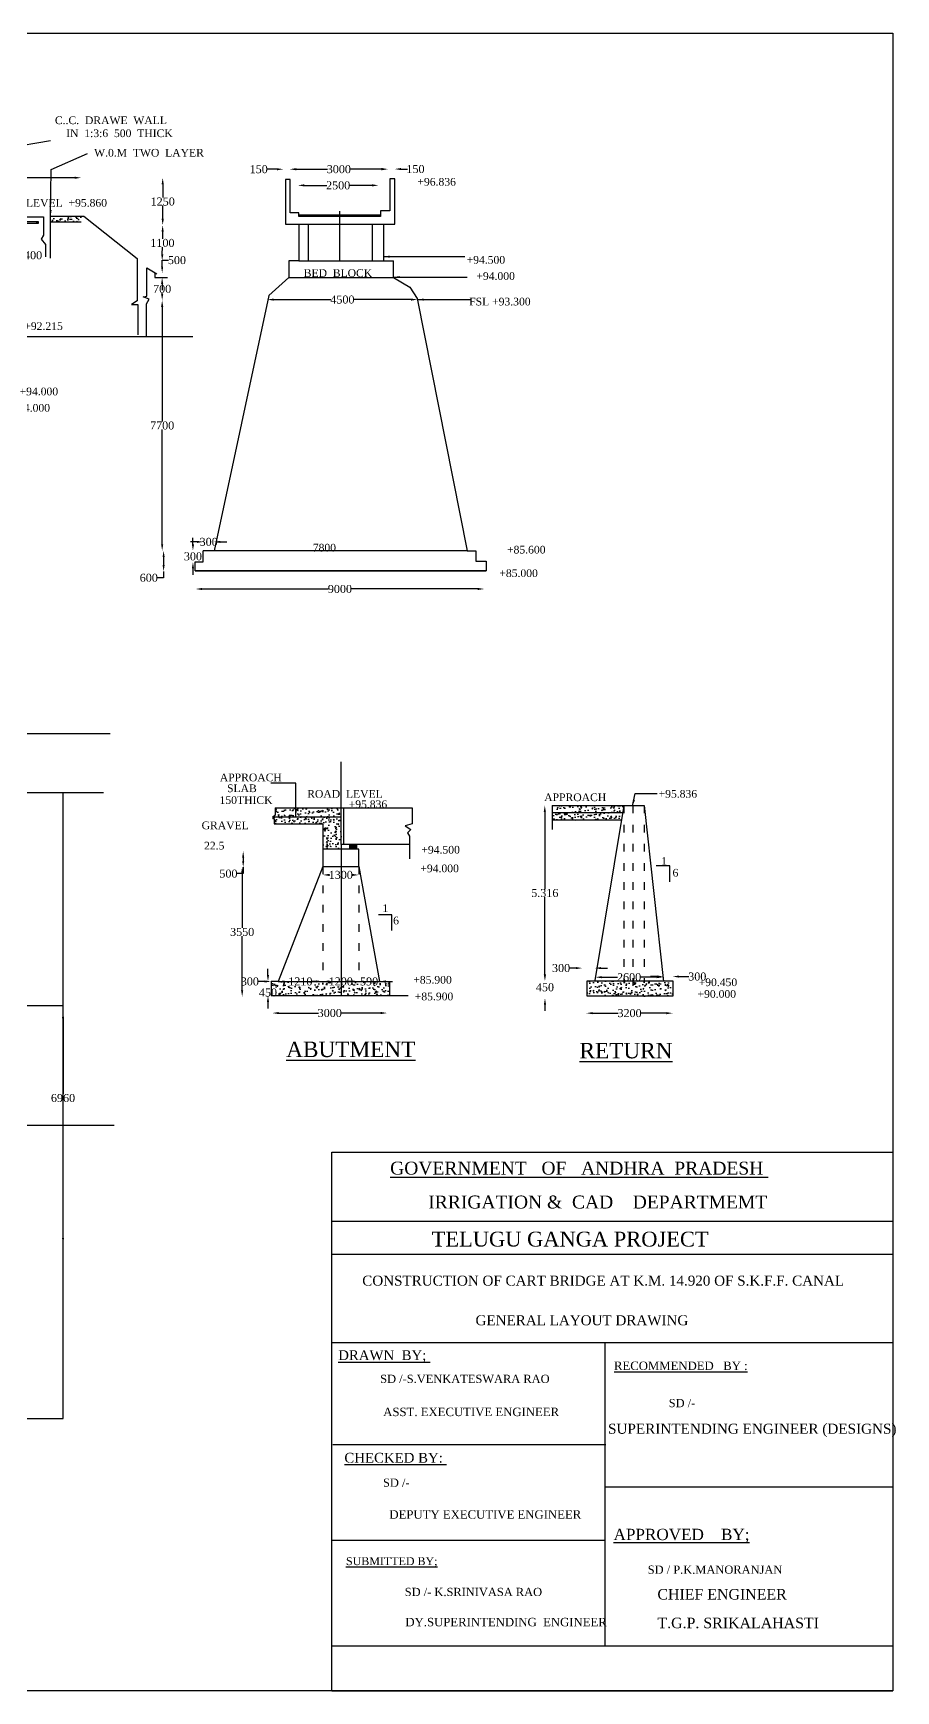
# Model space of a CAD drawing. Header units: millimetres. Extents: x -415809 to -335029, y 27150 to 78952.
# Drawn here: x -361987 to -335029, y 27150 to 78952 of the extents above; entities that cross this region are included whole.
import ezdxf

# ---------------------------------------------------------------- set-up
doc = ezdxf.new("R2010")
doc.units = ezdxf.units.MM
doc.header["$MEASUREMENT"] = 0
doc.header["$PDMODE"] = 66
doc.header["$PDSIZE"] = 170
doc.linetypes.add('ACAD_ISO03W100', pattern=[30, 12, -18])
for name, color, linetype in [('DIM', 5, 'Continuous'), ('DOT LINE', 3, 'ACAD_ISO03W100'), ('DWG. LINE', 1, 'Continuous'), ('HATCH', 2, 'Continuous'), ('TEXT', 7, 'Continuous')]:
    doc.layers.add(name, color=color, linetype=linetype)
doc.layers.add('TITLE', color=7, linetype='Continuous', lineweight=30)
doc.styles.get("Standard").update_dxf_attribs({"font": 'TIMES.TTF', "height": 250})
doc.dimstyles.get("Standard").update_dxf_attribs({"dimtxt": 250, "dimasz": 200, "dimexe": 0.18, "dimexo": 0.0625, "dimgap": 0.09, "dimtad": 0, "dimtih": 1, "dimtoh": 1, "dimdec": 1, "dimzin": 0, "dimdsep": 46, "dimtxsty": 'Standard', "dimcen": 0.09, "dimse1": 1, "dimse2": 1, "dimclrd": 5, "dimclre": 5, "dimclrt": 4, "dimadec": 0, "dimazin": 0, "dimtfac": 1, "dimtdec": 1, "dimtofl": 0, "dimtmove": 0, "dimatfit": 3, "dimfxl": 1, "dimtolj": 1, "dimtzin": 0, "dimarcsym": 0})
pattern_1 = [(50, (-415803.13, 27141.47), (344.952, -30.1794), [36.0698, -396.7673]), (355, (-415803.13, 27141.47), (-66.7297, 361.7518), [28.8558, -317.4139]), (100.4514, (-415774.4, 27138.95), (278.2226, 331.5722), [30.6546, -337.2003]), (46.1842, (-415803.13, 27237.65), (513.2683, -79.603), [54.1046, -595.151]), (96.6356, (-415760.36, 27231), (449.5074, 468.4826), [45.982, -505.8004]), (351.1842, (-415803.13, 27237.65), (449.507, 468.483), [43.2837, -476.1208]), (21, (-415755.04, 27213.6), (287.0706, -193.6315), [36.0698, -396.7673]), (326, (-415755.04, 27213.6), (117.0177, 348.7465), [28.8558, -317.4139]), (71.4514, (-415731.1, 27197.47), (404.0883, 155.1146), [30.6546, -337.2003]), (37.5, (-415803.13, 27141.47), (5.84804, 160.09867), [0, -313.5664, 0, -322.22316, 0, -318.6162]), (7.5, (-415803.13, 27141.47), (126.51806, 189.68446), [0, -183.7153, 0, -306.35246, 0, -121.43485]), (327.5, (-415910.38, 27141.47), (256.73127, -10.84732), [0, -120.2325, 0, -375.12547, 0, -497.76264]), (317.5, (-415958.47, 27141.47), (280.4718, 48.1435), [0, -156.3023, 0, -249.1218, 0, -353.4836])]

# ---------------------------------------------------------------- blocks, each defined once
blk = doc.blocks.new('*D147')
at = {"layer": 'Defpoints', "color": 0}
for p in [(-367451, 74412), (-360490, 74433), (-360490, 74412)]:
    blk.add_point(p, dxfattribs=at)
at = {"layer": 'DIM', "color": 5, "lineweight": -2}
for p, q in [((-367251, 74433), (-364404, 74433)), ((-360690, 74433), (-363537, 74433))]:
    blk.add_line(p, q, dxfattribs=at)
at = {"layer": 'DIM', "color": 5}
for points in [[(-367251, 74467), (-367251, 74400), (-367451, 74433)], [(-360690, 74467), (-360690, 74400), (-360490, 74433)]]:
    blk.add_solid(points, dxfattribs=at)
at = {"layer": 'DIM', "color": 4, "insert": (-363971, 74433), "char_height": 250, "attachment_point": 5}
blk.add_mtext('\\A1;15000', dxfattribs=at)
blk = doc.blocks.new('*D148')
at = {"layer": 'Defpoints', "color": 0}
for p in [(-362979, 72011), (-362457, 72011), (-362457, 72011)]:
    blk.add_point(p, dxfattribs=at)
at = {"layer": 'DIM', "color": 5, "lineweight": -2}
for p, q in [((-362779, 72011), (-362657, 72011)), ((-362457, 72011), (-362257, 72011))]:
    blk.add_line(p, q, dxfattribs=at)
at = {"layer": 'DIM', "color": 5}
for points in [[(-362779, 72044), (-362779, 71977), (-362979, 72011)], [(-362657, 72044), (-362657, 71977), (-362457, 72011)]]:
    blk.add_solid(points, dxfattribs=at)
at = {"layer": 'DIM', "color": 4, "insert": (-361989, 72011), "char_height": 250, "attachment_point": 5}
blk.add_mtext('\\A1;400', dxfattribs=at)
blk = doc.blocks.new('*D91')
at = {"layer": 'Defpoints', "color": 0}
for p in [(-357919, 74428), (-357939, 72950), (-357919, 72950)]:
    blk.add_point(p, dxfattribs=at)
at = {"layer": 'DIM', "color": 5, "lineweight": -2}
for p, q in [((-357939, 74228), (-357939, 73816)), ((-357939, 73150), (-357939, 73562))]:
    blk.add_line(p, q, dxfattribs=at)
at = {"layer": 'DIM', "color": 5}
for points in [[(-357972, 74228), (-357905, 74228), (-357939, 74428)], [(-357972, 73150), (-357905, 73150), (-357939, 72950)]]:
    blk.add_solid(points, dxfattribs=at)
at = {"layer": 'DIM', "color": 4, "insert": (-357939, 73689), "char_height": 250, "attachment_point": 5}
blk.add_mtext('\\A1;1250', dxfattribs=at)
blk = doc.blocks.new('*D92')
at = {"layer": 'Defpoints', "color": 0}
for p in [(-357939, 71318), (-357956, 70599), (-357939, 70599)]:
    blk.add_point(p, dxfattribs=at)
at = {"layer": 'DIM', "color": 5, "lineweight": -2}
for p, q in [((-357956, 71118), (-357956, 71086)), ((-357956, 70799), (-357956, 70831))]:
    blk.add_line(p, q, dxfattribs=at)
at = {"layer": 'DIM', "color": 5}
for points in [[(-357989, 71118), (-357923, 71118), (-357956, 71318)], [(-357989, 70799), (-357923, 70799), (-357956, 70599)]]:
    blk.add_solid(points, dxfattribs=at)
at = {"layer": 'DIM', "color": 4, "insert": (-357956, 70959), "char_height": 250, "attachment_point": 5}
blk.add_mtext('\\A1;700', dxfattribs=at)
blk = doc.blocks.new('*D93')
at = {"layer": 'Defpoints', "color": 0}
for p in [(-357956, 70599), (-357956, 62781), (-357956, 62781)]:
    blk.add_point(p, dxfattribs=at)
at = {"layer": 'DIM', "color": 5, "lineweight": -2}
for p, q in [((-357956, 70399), (-357956, 66818)), ((-357956, 62981), (-357956, 66563))]:
    blk.add_line(p, q, dxfattribs=at)
at = {"layer": 'DIM', "color": 5}
for points in [[(-357989, 70399), (-357922, 70399), (-357956, 70599)], [(-357989, 62981), (-357922, 62981), (-357956, 62781)]]:
    blk.add_solid(points, dxfattribs=at)
at = {"layer": 'DIM', "color": 4, "insert": (-357956, 66690), "char_height": 250, "attachment_point": 5}
blk.add_mtext('\\A1;7700', dxfattribs=at)
blk = doc.blocks.new('*D94')
at = {"layer": 'Defpoints', "color": 0}
for p in [(-357956, 62781), (-357956, 62132), (-357911, 62132)]:
    blk.add_point(p, dxfattribs=at)
at = {"layer": 'DIM', "color": 5, "lineweight": -2}
for p, q in [((-357911, 62581), (-357911, 62332)), ((-357911, 61932), (-358111, 61932)), ((-357911, 62132), (-357911, 61932))]:
    blk.add_line(p, q, dxfattribs=at)
at = {"layer": 'DIM', "color": 5}
for points in [[(-357944, 62581), (-357878, 62581), (-357911, 62781)], [(-357944, 62332), (-357878, 62332), (-357911, 62132)]]:
    blk.add_solid(points, dxfattribs=at)
at = {"layer": 'DIM', "color": 4, "insert": (-358374, 61932), "char_height": 250, "attachment_point": 5}
blk.add_mtext('\\A1;600', dxfattribs=at)
blk = doc.blocks.new('*D150')
at = {"layer": 'Defpoints', "color": 0}
for p in [(-356994, 62776), (-356670, 62776), (-356670, 62426)]:
    blk.add_point(p, dxfattribs=at)
at = {"layer": 'DIM', "color": 5, "lineweight": -2}
for p, q in [((-356994, 62976), (-356994, 63176)), ((-356994, 62226), (-356994, 62026))]:
    blk.add_line(p, q, dxfattribs=at)
at = {"layer": 'DIM', "color": 5}
for points in [[(-357027, 62976), (-356960, 62976), (-356994, 62776)], [(-357027, 62226), (-356960, 62226), (-356994, 62426)]]:
    blk.add_solid(points, dxfattribs=at)
at = {"layer": 'DIM', "color": 4, "insert": (-356994, 62601), "char_height": 250, "attachment_point": 5}
blk.add_mtext('\\A1;300', dxfattribs=at)
blk = doc.blocks.new('*D151')
at = {"layer": 'Defpoints', "color": 0}
for p in [(-356670, 63054), (-356670, 62776), (-356335, 62776)]:
    blk.add_point(p, dxfattribs=at)
at = {"layer": 'DIM', "color": 5, "lineweight": -2}
for p, q in [((-356870, 63054), (-357070, 63054)), ((-356135, 63054), (-355935, 63054))]:
    blk.add_line(p, q, dxfattribs=at)
at = {"layer": 'DIM', "color": 5}
for points in [[(-356870, 63087), (-356870, 63020), (-356670, 63054)], [(-356135, 63087), (-356135, 63020), (-356335, 63054)]]:
    blk.add_solid(points, dxfattribs=at)
at = {"layer": 'DIM', "color": 4, "insert": (-356502, 63054), "char_height": 250, "attachment_point": 5}
blk.add_mtext('\\A1;300', dxfattribs=at)
blk = doc.blocks.new('*D95')
at = {"layer": 'Defpoints', "color": 0}
for p in [(-357956, 71458), (-357956, 71458), (-357956, 71318)]:
    blk.add_point(p, dxfattribs=at)
at = {"layer": 'DIM', "color": 5, "lineweight": -2}
for p, q in [((-357956, 71658), (-357956, 71858)), ((-357956, 71858), (-357756, 71858)), ((-357956, 71118), (-357956, 70918))]:
    blk.add_line(p, q, dxfattribs=at)
at = {"layer": 'DIM', "color": 5}
for points in [[(-357989, 71658), (-357923, 71658), (-357956, 71458)], [(-357989, 71118), (-357923, 71118), (-357956, 71318)]]:
    blk.add_solid(points, dxfattribs=at)
at = {"layer": 'DIM', "color": 4, "insert": (-357494, 71858), "char_height": 250, "attachment_point": 5}
blk.add_mtext('\\A1;500', dxfattribs=at)
blk = doc.blocks.new('*D96')
at = {"layer": 'Defpoints', "color": 0}
for p in [(-357939, 72950), (-357956, 71842), (-357956, 71842)]:
    blk.add_point(p, dxfattribs=at)
at = {"layer": 'DIM', "color": 5, "lineweight": -2}
for p, q in [((-357942, 72750), (-357945, 72524)), ((-357953, 72042), (-357949, 72269))]:
    blk.add_line(p, q, dxfattribs=at)
at = {"layer": 'DIM', "color": 5}
for points in [[(-357975, 72751), (-357908, 72750), (-357939, 72950)], [(-357986, 72043), (-357919, 72042), (-357956, 71842)]]:
    blk.add_solid(points, dxfattribs=at)
at = {"layer": 'DIM', "color": 4, "insert": (-357947, 72396), "char_height": 250, "attachment_point": 5}
blk.add_mtext('\\A1;1100', dxfattribs=at)
blk = doc.blocks.new('*D160')
at = {"layer": 'Defpoints', "color": 0}
for p in [(-361054, 48369), (-361054, 41105), (-361054, 41105)]:
    blk.add_point(p, dxfattribs=at)
at = {"layer": 'DIM', "color": 5, "lineweight": -2}
for p, q in [((-361054, 48169), (-361054, 45802)), ((-361054, 41305), (-361054, 45547))]:
    blk.add_line(p, q, dxfattribs=at)
at = {"layer": 'DIM', "color": 5}
for points in [[(-361087, 48169), (-361020, 48169), (-361054, 48369)], [(-361087, 41305), (-361020, 41305), (-361054, 41105)]]:
    blk.add_solid(points, dxfattribs=at)
at = {"layer": 'DIM', "color": 4, "insert": (-361054, 45674), "char_height": 250, "attachment_point": 5}
blk.add_mtext('\\A1;6960', dxfattribs=at)
blk = doc.blocks.new('*D163')
at = {"layer": 'Defpoints', "color": 0}
for p in [(-354336, 49317), (-352935, 49317), (-352935, 49317)]:
    blk.add_point(p, dxfattribs=at)
at = {"layer": 'DIM', "color": 5, "lineweight": -2}
for p, q in [((-354136, 49317), (-353977, 49317)), ((-353135, 49317), (-353295, 49317))]:
    blk.add_line(p, q, dxfattribs=at)
at = {"layer": 'DIM', "color": 5}
for points in [[(-354136, 49350), (-354136, 49284), (-354336, 49317)], [(-353135, 49350), (-353135, 49284), (-352935, 49317)]]:
    blk.add_solid(points, dxfattribs=at)
at = {"layer": 'DIM', "color": 4, "insert": (-353636, 49317), "char_height": 250, "attachment_point": 5}
blk.add_mtext('\\A1;1210', dxfattribs=at)
blk = doc.blocks.new('*D164')
at = {"layer": 'Defpoints', "color": 0}
for p in [(-352935, 49317), (-351814, 49317), (-351814, 49317)]:
    blk.add_point(p, dxfattribs=at)
at = {"layer": 'DIM', "color": 5, "lineweight": -2}
for p, q in [((-352735, 49317), (-352716, 49317)), ((-352014, 49317), (-352034, 49317))]:
    blk.add_line(p, q, dxfattribs=at)
at = {"layer": 'DIM', "color": 5}
for points in [[(-352735, 49350), (-352735, 49284), (-352935, 49317)], [(-352014, 49350), (-352014, 49284), (-351814, 49317)]]:
    blk.add_solid(points, dxfattribs=at)
at = {"layer": 'DIM', "color": 4, "insert": (-352375, 49317), "char_height": 250, "attachment_point": 5}
blk.add_mtext('\\A1;1200', dxfattribs=at)
blk = doc.blocks.new('*D165')
at = {"layer": 'Defpoints', "color": 0}
for p in [(-351814, 49317), (-351163, 49317), (-351163, 49317)]:
    blk.add_point(p, dxfattribs=at)
at = {"layer": 'DIM', "color": 5, "lineweight": -2}
for p, q in [((-352014, 49317), (-352214, 49317)), ((-350963, 49317), (-350763, 49317))]:
    blk.add_line(p, q, dxfattribs=at)
at = {"layer": 'DIM', "color": 5}
for points in [[(-352014, 49350), (-352014, 49284), (-351814, 49317)], [(-350963, 49350), (-350963, 49284), (-351163, 49317)]]:
    blk.add_solid(points, dxfattribs=at)
at = {"layer": 'DIM', "color": 4, "insert": (-351489, 49317), "char_height": 250, "attachment_point": 5}
blk.add_mtext('\\A1;590', dxfattribs=at)
blk = doc.blocks.new('*D166')
at = {"layer": 'Defpoints', "color": 0}
for p in [(-354553, 49317), (-354553, 49317), (-354336, 49317)]:
    blk.add_point(p, dxfattribs=at)
at = {"layer": 'DIM', "color": 5, "lineweight": -2}
for p, q in [((-354753, 49317), (-354953, 49317)), ((-354136, 49317), (-353936, 49317))]:
    blk.add_line(p, q, dxfattribs=at)
at = {"layer": 'DIM', "color": 5}
for points in [[(-354753, 49350), (-354753, 49284), (-354553, 49317)], [(-354136, 49350), (-354136, 49284), (-354336, 49317)]]:
    blk.add_solid(points, dxfattribs=at)
at = {"layer": 'DIM', "color": 4, "insert": (-355216, 49317), "char_height": 250, "attachment_point": 5}
blk.add_mtext('\\A1;300', dxfattribs=at)
blk = doc.blocks.new('*D167')
at = {"layer": 'Defpoints', "color": 0}
for p in [(-352935, 52647), (-351814, 52647), (-351814, 52647)]:
    blk.add_point(p, dxfattribs=at)
at = {"layer": 'DIM', "color": 5, "lineweight": -2}
for p, q in [((-352735, 52647), (-352716, 52647)), ((-352014, 52647), (-352034, 52647))]:
    blk.add_line(p, q, dxfattribs=at)
at = {"layer": 'DIM', "color": 5}
for points in [[(-352735, 52680), (-352735, 52613), (-352935, 52647)], [(-352014, 52680), (-352014, 52613), (-351814, 52647)]]:
    blk.add_solid(points, dxfattribs=at)
at = {"layer": 'DIM', "color": 4, "insert": (-352375, 52647), "char_height": 250, "attachment_point": 5}
blk.add_mtext('\\A1;1300', dxfattribs=at)
blk = doc.blocks.new('*D120')
at = {"layer": 'Defpoints', "color": 0}
for p in [(-355424, 53387), (-355424, 52887), (-355424, 52887)]:
    blk.add_point(p, dxfattribs=at)
at = {"layer": 'DIM', "color": 5, "lineweight": -2}
for p, q in [((-355424, 53187), (-355424, 53087)), ((-355424, 52887), (-355424, 52687)), ((-355424, 52687), (-355624, 52687))]:
    blk.add_line(p, q, dxfattribs=at)
at = {"layer": 'DIM', "color": 5}
for points in [[(-355457, 53187), (-355391, 53187), (-355424, 53387)], [(-355457, 53087), (-355391, 53087), (-355424, 52887)]]:
    blk.add_solid(points, dxfattribs=at)
at = {"layer": 'DIM', "color": 4, "insert": (-355885, 52687), "char_height": 250, "attachment_point": 5}
blk.add_mtext('\\A1;500', dxfattribs=at)
blk = doc.blocks.new('*D121')
at = {"layer": 'Defpoints', "color": 0}
for p in [(-355424, 52887), (-355456, 48841), (-355424, 48841)]:
    blk.add_point(p, dxfattribs=at)
at = {"layer": 'DIM', "color": 5, "lineweight": -2}
for p, q in [((-355456, 52687), (-355456, 50991)), ((-355456, 49041), (-355456, 50737))]:
    blk.add_line(p, q, dxfattribs=at)
at = {"layer": 'DIM', "color": 5}
for points in [[(-355490, 52687), (-355423, 52687), (-355456, 52887)], [(-355490, 49041), (-355423, 49041), (-355456, 48841)]]:
    blk.add_solid(points, dxfattribs=at)
at = {"layer": 'DIM', "color": 4, "insert": (-355456, 50864), "char_height": 250, "attachment_point": 5}
blk.add_mtext('\\A1;3550', dxfattribs=at)
blk = doc.blocks.new('*D168')
at = {"layer": 'Defpoints', "color": 0}
for p in [(-354649, 49317), (-354553, 49317), (-354553, 48874)]:
    blk.add_point(p, dxfattribs=at)
at = {"layer": 'DIM', "color": 5, "lineweight": -2}
for p, q in [((-354649, 49517), (-354649, 49717)), ((-354649, 48674), (-354649, 48474))]:
    blk.add_line(p, q, dxfattribs=at)
at = {"layer": 'DIM', "color": 5}
for points in [[(-354683, 49517), (-354616, 49517), (-354649, 49317)], [(-354683, 48674), (-354616, 48674), (-354649, 48874)]]:
    blk.add_solid(points, dxfattribs=at)
at = {"layer": 'DIM', "color": 4, "insert": (-354649, 48971), "char_height": 250, "attachment_point": 5}
blk.add_mtext('\\A1;450', dxfattribs=at)
blk = doc.blocks.new('*D122')
at = {"layer": 'Defpoints', "color": 0}
for p in [(-345996, 54816), (-345999, 49343), (-345996, 49343)]:
    blk.add_point(p, dxfattribs=at)
at = {"layer": 'DIM', "color": 5, "lineweight": -2}
for p, q in [((-345999, 54616), (-345999, 52207)), ((-345999, 49543), (-345999, 51952))]:
    blk.add_line(p, q, dxfattribs=at)
at = {"layer": 'DIM', "color": 5}
for points in [[(-346032, 54616), (-345966, 54616), (-345999, 54816)], [(-346032, 49543), (-345966, 49543), (-345999, 49343)]]:
    blk.add_solid(points, dxfattribs=at)
at = {"layer": 'DIM', "color": 4, "insert": (-345999, 52080), "char_height": 250, "attachment_point": 5}
blk.add_mtext('\\A1;5.316', dxfattribs=at)
blk = doc.blocks.new('*D123')
at = {"layer": 'Defpoints', "color": 0}
for p in [(-345998, 49337), (-345998, 48795), (-345994, 48795)]:
    blk.add_point(p, dxfattribs=at)
at = {"layer": 'DIM', "color": 5, "lineweight": -2}
for p, q in [((-345994, 49537), (-345994, 49737)), ((-345994, 48595), (-345994, 48395))]:
    blk.add_line(p, q, dxfattribs=at)
at = {"layer": 'DIM', "color": 5}
for points in [[(-346028, 49537), (-345961, 49537), (-345994, 49337)], [(-346028, 48595), (-345961, 48595), (-345994, 48795)]]:
    blk.add_solid(points, dxfattribs=at)
at = {"layer": 'DIM', "color": 4, "insert": (-345994, 49135), "char_height": 250, "attachment_point": 5}
blk.add_mtext('\\A1;450', dxfattribs=at)
blk = doc.blocks.new('*D169')
at = {"layer": 'Defpoints', "color": 0}
for p in [(-344828, 49736), (-344828, 49345), (-344440, 49345)]:
    blk.add_point(p, dxfattribs=at)
at = {"layer": 'DIM', "color": 5, "lineweight": -2}
for p, q in [((-345028, 49736), (-345228, 49736)), ((-344240, 49736), (-344040, 49736))]:
    blk.add_line(p, q, dxfattribs=at)
at = {"layer": 'DIM', "color": 5}
for points in [[(-345028, 49769), (-345028, 49702), (-344828, 49736)], [(-344240, 49769), (-344240, 49702), (-344440, 49736)]]:
    blk.add_solid(points, dxfattribs=at)
at = {"layer": 'DIM', "color": 4, "insert": (-345491, 49736), "char_height": 250, "attachment_point": 5}
blk.add_mtext('\\A1;300', dxfattribs=at)
blk = doc.blocks.new('*D124')
at = {"layer": 'Defpoints', "color": 0}
for p in [(-344701, 48323), (-342000, 48327), (-342000, 48323)]:
    blk.add_point(p, dxfattribs=at)
at = {"layer": 'DIM', "color": 5, "lineweight": -2}
for p, q in [((-344501, 48327), (-343706, 48327)), ((-342200, 48327), (-342996, 48327))]:
    blk.add_line(p, q, dxfattribs=at)
at = {"layer": 'DIM', "color": 5}
for points in [[(-344501, 48360), (-344501, 48293), (-344701, 48327)], [(-342200, 48360), (-342200, 48293), (-342000, 48327)]]:
    blk.add_solid(points, dxfattribs=at)
at = {"layer": 'DIM', "color": 4, "insert": (-343351, 48327), "char_height": 250, "attachment_point": 5}
blk.add_mtext('\\A1;3200', dxfattribs=at)
blk = doc.blocks.new('*D170')
at = {"layer": 'Defpoints', "color": 0}
for p in [(-344423, 49450), (-342305, 49452), (-342305, 49452)]:
    blk.add_point(p, dxfattribs=at)
at = {"layer": 'DIM', "color": 5, "lineweight": -2}
for p, q in [((-344223, 49450), (-343723, 49451)), ((-342505, 49452), (-343005, 49452))]:
    blk.add_line(p, q, dxfattribs=at)
at = {"layer": 'DIM', "color": 5}
for points in [[(-344223, 49484), (-344223, 49417), (-344423, 49450)], [(-342505, 49485), (-342505, 49419), (-342305, 49452)]]:
    blk.add_solid(points, dxfattribs=at)
at = {"layer": 'DIM', "color": 4, "insert": (-343364, 49451), "char_height": 250, "attachment_point": 5}
blk.add_mtext('\\A1;2600', dxfattribs=at)
blk = doc.blocks.new('*D171')
at = {"layer": 'Defpoints', "color": 0}
for p in [(-342292, 49338), (-342003, 49471), (-342003, 49338)]:
    blk.add_point(p, dxfattribs=at)
at = {"layer": 'DIM', "color": 5, "lineweight": -2}
for p, q in [((-342492, 49471), (-342692, 49471)), ((-341803, 49471), (-341497, 49471))]:
    blk.add_line(p, q, dxfattribs=at)
at = {"layer": 'DIM', "color": 5}
for points in [[(-342492, 49505), (-342492, 49438), (-342292, 49471)], [(-341803, 49505), (-341803, 49438), (-342003, 49471)]]:
    blk.add_solid(points, dxfattribs=at)
at = {"layer": 'DIM', "color": 4, "insert": (-341234, 49471), "char_height": 250, "attachment_point": 5}
blk.add_mtext('\\A1;300', dxfattribs=at)
blk = doc.blocks.new('*D125')
at = {"layer": 'Defpoints', "color": 0}
for p in [(-354512, 48329), (-350926, 48331), (-350926, 48329)]:
    blk.add_point(p, dxfattribs=at)
at = {"layer": 'DIM', "color": 5, "lineweight": -2}
for p, q in [((-354312, 48331), (-353074, 48331)), ((-351126, 48331), (-352364, 48331))]:
    blk.add_line(p, q, dxfattribs=at)
at = {"layer": 'DIM', "color": 5}
for points in [[(-354312, 48364), (-354312, 48297), (-354512, 48331)], [(-351126, 48364), (-351126, 48297), (-350926, 48331)]]:
    blk.add_solid(points, dxfattribs=at)
at = {"layer": 'DIM', "color": 4, "insert": (-352719, 48331), "char_height": 250, "attachment_point": 5}
blk.add_mtext('\\A1;3000', dxfattribs=at)
blk = doc.blocks.new('*D126')
at = {"layer": 'Defpoints', "color": 0}
for p in [(-356909, 61575), (-347892, 61582), (-347892, 61575)]:
    blk.add_point(p, dxfattribs=at)
at = {"layer": 'DIM', "color": 5, "lineweight": -2}
for p, q in [((-356709, 61582), (-352756, 61582)), ((-348092, 61582), (-352045, 61582))]:
    blk.add_line(p, q, dxfattribs=at)
at = {"layer": 'DIM', "color": 5}
for points in [[(-356709, 61615), (-356709, 61549), (-356909, 61582)], [(-348092, 61615), (-348092, 61549), (-347892, 61582)]]:
    blk.add_solid(points, dxfattribs=at)
at = {"layer": 'DIM', "color": 4, "insert": (-352401, 61582), "char_height": 250, "attachment_point": 5}
blk.add_mtext('\\A1;9000', dxfattribs=at)
blk = doc.blocks.new('*D127')
at = {"layer": 'Defpoints', "color": 0}
for p in [(-354669, 70616), (-349977, 70626), (-349977, 70616)]:
    blk.add_point(p, dxfattribs=at)
at = {"layer": 'DIM', "color": 5, "lineweight": -2}
for p, q in [((-354469, 70626), (-352683, 70626)), ((-350177, 70626), (-351963, 70626))]:
    blk.add_line(p, q, dxfattribs=at)
at = {"layer": 'DIM', "color": 5}
for points in [[(-354469, 70659), (-354469, 70592), (-354669, 70626)], [(-350177, 70659), (-350177, 70592), (-349977, 70626)]]:
    blk.add_solid(points, dxfattribs=at)
at = {"layer": 'DIM', "color": 4, "insert": (-352323, 70626), "char_height": 250, "attachment_point": 5}
blk.add_mtext('\\A1;4500', dxfattribs=at)
blk = doc.blocks.new('*D128')
at = {"layer": 'Defpoints', "color": 0}
for p in [(-353714, 74196), (-351197, 74196), (-351197, 74195)]:
    blk.add_point(p, dxfattribs=at)
at = {"layer": 'DIM', "color": 5, "lineweight": -2}
for p, q in [((-353514, 74195), (-352814, 74195)), ((-351397, 74195), (-352097, 74195))]:
    blk.add_line(p, q, dxfattribs=at)
at = {"layer": 'DIM', "color": 5}
for points in [[(-353514, 74229), (-353514, 74162), (-353714, 74195)], [(-351397, 74229), (-351397, 74162), (-351197, 74195)]]:
    blk.add_solid(points, dxfattribs=at)
at = {"layer": 'DIM', "color": 4, "insert": (-352456, 74195), "char_height": 250, "attachment_point": 5}
blk.add_mtext('\\A1;2500', dxfattribs=at)
blk = doc.blocks.new('*D129')
at = {"layer": 'Defpoints', "color": 0}
for p in [(-354170, 74699), (-353966, 74699), (-353966, 74699)]:
    blk.add_point(p, dxfattribs=at)
at = {"layer": 'DIM', "color": 5, "lineweight": -2}
for p, q in [((-354370, 74699), (-354691, 74699)), ((-353766, 74699), (-353566, 74699))]:
    blk.add_line(p, q, dxfattribs=at)
at = {"layer": 'DIM', "color": 5}
for points in [[(-354370, 74732), (-354370, 74665), (-354170, 74699)], [(-353766, 74732), (-353766, 74665), (-353966, 74699)]]:
    blk.add_solid(points, dxfattribs=at)
at = {"layer": 'DIM', "color": 4, "insert": (-354939, 74699), "char_height": 250, "attachment_point": 5}
blk.add_mtext('\\A1;150', dxfattribs=at)
blk = doc.blocks.new('*D130')
at = {"layer": 'Defpoints', "color": 0}
for p in [(-353967, 74706), (-350903, 74706), (-350903, 74700)]:
    blk.add_point(p, dxfattribs=at)
at = {"layer": 'DIM', "color": 5, "lineweight": -2}
for p, q in [((-353767, 74700), (-352790, 74700)), ((-351103, 74700), (-352080, 74700))]:
    blk.add_line(p, q, dxfattribs=at)
at = {"layer": 'DIM', "color": 5}
for points in [[(-353767, 74733), (-353767, 74666), (-353967, 74700)], [(-351103, 74733), (-351103, 74666), (-350903, 74700)]]:
    blk.add_solid(points, dxfattribs=at)
at = {"layer": 'DIM', "color": 4, "insert": (-352435, 74700), "char_height": 250, "attachment_point": 5}
blk.add_mtext('\\A1;3000', dxfattribs=at)
blk = doc.blocks.new('*D131')
at = {"layer": 'Defpoints', "color": 5, "lineweight": -2}
for p, q in [((-351108, 74705), (-351308, 74705)), ((-350489, 74705), (-350289, 74705))]:
    blk.add_line(p, q, dxfattribs=at)
at = {"layer": 'Defpoints', "color": 0}
for p in [(-350908, 74701), (-350689, 74705), (-350689, 74701)]:
    blk.add_point(p, dxfattribs=at)
at = {"layer": 'Defpoints', "color": 5}
for points in [[(-351108, 74739), (-351108, 74672), (-350908, 74705)], [(-350489, 74739), (-350489, 74672), (-350689, 74705)]]:
    blk.add_solid(points, dxfattribs=at)
at = {"layer": 'Defpoints', "color": 4, "insert": (-350040, 74705), "char_height": 250, "attachment_point": 5}
blk.add_mtext('\\A1;150', dxfattribs=at)

msp = doc.modelspace()

# ---------------------------------------------------------------- hatches: boundary and pattern name
at = {"layer": 'HATCH'}
h = msp.add_hatch(dxfattribs=at)
h.set_pattern_fill('AR-CONC', color=256, scale=48.093009, style=0)
h.set_pattern_definition(pattern_1)
h.paths.add_polyline_path([(-361830.08, 73007.81), (-361830.08, 73062.19), (-362456.88, 73062.19), (-362456.88, 73007.81)])
h.paths.add_polyline_path([(-362456.88, 72915.32), (-362979.17, 72915.32), (-362979.17, 72333.92), (-362456.88, 72333.92)])
h.paths.add_polyline_path([(-362456.88, 72915.32), (-362456.88, 73062.19), (-362979.17, 73062.19), (-362979.17, 72915.32)])
h = msp.add_hatch(dxfattribs=at)
h.set_pattern_fill('AR-CONC', color=256, scale=48.093009, style=0)
h.set_pattern_definition(pattern_1)
h.paths.add_polyline_path([(-360489.44, 73229.26), (-361441.93, 73229.26), (-361441.93, 73056.25), (-360489.44, 73056.25)])
h = msp.add_hatch(dxfattribs=at)
h.set_pattern_fill('AR-CONC', color=256, scale=48.093009, style=0)
h.set_pattern_definition(pattern_1)
h.paths.add_polyline_path([(-352360.45, 54743.12), (-354427.38, 54743.12), (-354427.38, 54510.65), (-354504.77, 54437.06), (-354457.44, 54397.32), (-354457.44, 54247.87), (-352935.25, 54247.87), (-352935.25, 53456.39), (-352360.45, 53456.39), (-352360.45, 53594.71)])
h = msp.add_hatch(dxfattribs=at)
h.set_pattern_fill('AR-CONC', color=256, scale=48.093009, style=0)
h.set_pattern_definition(pattern_1)
h.paths.add_polyline_path([(-345766.59, 54595.85), (-345766.59, 54360.32), (-343608.58, 54360.32), (-343569.06, 54598.6)])
h.paths.add_polyline_path([(-343569.06, 54598.6), (-343532.85, 54816.96), (-345766.59, 54816.96), (-345766.59, 54595.85)])
msp.add_hatch(color=256, dxfattribs=at).paths.add_polyline_path([(-351885.45, 53456.39), (-351885.45, 53594.71), (-352103.75, 53594.71), (-352103.75, 53456.39)])
h = msp.add_hatch(dxfattribs=at)
h.set_pattern_fill('AR-CONC', color=256, scale=48.093009, style=0)
h.set_pattern_definition(pattern_1)
h.paths.add_polyline_path([(-354335.93, 49317.12), (-354552.75, 49317.12), (-354552.75, 48874.39), (-352360.45, 48874.39), (-352360.45, 49317.12)])
h.paths.add_polyline_path([(-350849.32, 48874.39), (-350849.32, 49317.12), (-352360.45, 49317.12), (-352360.45, 48874.39)])
h.paths.add_polyline_path([(-354039.02, 49506.79), (-353232.16, 49506.79), (-353232.16, 49127.46), (-354039.02, 49127.46)], flags=9)
h.paths.add_polyline_path([(-352778.17, 49506.79), (-351971.3, 49506.79), (-351971.3, 49127.46), (-352778.17, 49127.46)], flags=9)
h.paths.add_polyline_path([(-354979.3, 49160.24), (-354319.51, 49160.24), (-354319.51, 48780.91), (-354979.3, 48780.91)], flags=9)
h.paths.add_polyline_path([(-351812.78, 49507.15), (-351164.88, 49507.15), (-351164.88, 49127.1), (-351812.78, 49127.1)], flags=9)
h = msp.add_hatch(dxfattribs=at)
h.set_pattern_fill('AR-CONC', color=256, scale=48.093009, style=0)
h.set_pattern_definition(pattern_1)
h.paths.add_polyline_path([(-344677.88, 49337.73), (-344677.88, 48855.43), (-343252.96, 48855.43), (-343252.96, 49337.73)])
h.paths.add_polyline_path([(-343252.96, 49337.73), (-343252.96, 48855.43), (-342003.22, 48855.43), (-342003.22, 49337.73)])
h.paths.add_polyline_path([(-343785.06, 49640.84), (-342942.87, 49640.84), (-342942.87, 49261.51), (-343785.06, 49261.51)], flags=9)

# ---------------------------------------------------------------- linework, layer by layer
at = {"layer": 'DIM'}
msp.add_lwpolyline([(-345766.59, 54816.96), (-345766.59, 54061.32)], dxfattribs=at)
at = {"layer": 'DOT LINE', "ltscale": 20}
for points in [[(-343532.85, 54816.96), (-343532.85, 49337.73)], [(-343252.96, 54816.96), (-343252.96, 48855.43)], [(-342897.43, 54816.96), (-342897.43, 49337.73)], [(-352935.25, 52912.29), (-352935.25, 49317.12)], [(-351814.22, 52912.29), (-351814.22, 49317.12)]]:
    msp.add_lwpolyline(points, dxfattribs=at)
at = {"layer": 'DWG. LINE'}
for points in [[(-354101.08, 74373.85), (-354101.08, 72977.95), (-350684.43, 72977.95), (-350684.43, 74398.26)], [(-350684.43, 74398.26), (-350839.46, 74398.26), (-350839.46, 73402.43), (-351130.1, 73402.43), (-351130.1, 73217.87), (-353689.05, 73217.87), (-353689.05, 73340.58), (-353956.02, 73340.58), (-353956.02, 74373.85), (-354101.08, 74373.85)], [(-367438.37, 71964.99), (-367438.37, 73062.19), (-361830.08, 73062.19), (-361830.08, 73007.81), (-362456.88, 73007.81)], [(-362456.88, 73211.55), (-361663.98, 73211.55), (-361663.98, 72636.09), (-361736.92, 72510.96), (-361603.07, 72352.29), (-361603.07, 71964.32)], [(-361441.93, 71922.11), (-361441.93, 73229.26), (-360398.41, 73229.26), (-358740.52, 71904.6), (-358740.52, 70588.67), (-358911.91, 70470.33), (-358720.42, 70472.14), (-358720.42, 69528.24)], [(-361441.93, 73056.25), (-360489.44, 73056.25)], [(-353689.05, 73279.23), (-352348.4, 73279.23), (-351130.1, 73279.23)], [(-352414.29, 73388.9), (-352414.29, 71841.05)], [(-353687.56, 72977.95), (-353687.56, 71872.06), (-353687.56, 71841.05), (-353998.73, 71841.05), (-353998.73, 71316.21), (-350722.25, 71316.21), (-350722.25, 71841.05)], [(-353398.32, 72977.95), (-353398.32, 71841.05)], [(-351383.44, 71841.05), (-351383.44, 72977.95)], [(-351037.94, 72977.95), (-351037.94, 71841.05)], [(-358443.91, 69474.46), (-358443.91, 70496.62), (-358360.24, 70642.27), (-358546.96, 70711), (-358430.67, 70730.63), (-358430.67, 71621.61), (-358119.1, 71431.03)], [(-353687.56, 71841.05), (-350722.25, 71841.05)], [(-358182.69, 71469.93), (-358182.69, 71318.02), (-357792.12, 71318.02)], [(-350722.25, 71316.21), (-350212.1, 71011.51), (-349989.8, 70659.5), (-348426.42, 62775.71), (-348152.06, 62775.71), (-348152.06, 62449.8), (-347836.1, 62449.8), (-347836.1, 62152.81), (-356925.6, 62152.81), (-356925.6, 62425.87), (-356670.06, 62425.87), (-356670.06, 62775.71)], [(-353998.73, 71316.21), (-354625.57, 70754.21), (-356334.61, 62775.71)], [(-366236.46, 69474.46), (-357001.04, 69474.46)], [(-348426.42, 62775.71), (-356670.06, 62775.71)], [(-356925.6, 62152.81), (-347836.3, 62152.81)], [(-376037.64, 57062.88), (-359585.55, 57062.88)], [(-350223.36, 53594.71), (-352360.45, 53594.71), (-352360.45, 56180.72)], [(-362865.06, 55223.14), (-359784.64, 55223.14)], [(-361053.74, 48556.05), (-361053.74, 55223.14)], [(-354427.38, 54743.12), (-354427.38, 54510.65), (-354504.77, 54437.06), (-354457.44, 54397.32), (-354457.44, 54247.87), (-352935.25, 54247.87), (-352935.25, 52912.29), (-351814.22, 52912.29), (-351814.22, 53456.39), (-352935.25, 53456.39)], [(-352360.45, 54452.94), (-354447.31, 54452.94)], [(-354427.38, 54743.12), (-350143.25, 54743.12), (-350143.25, 54241.51), (-350364.21, 54185.71), (-350189.37, 54064.4), (-350293.78, 53957.65), (-350223.36, 53855.75), (-350223.36, 53150.82)], [(-352274.36, 53594.71), (-352274.36, 54743.12)], [(-345766.59, 54816.96), (-342897.43, 54816.96), (-342290.43, 49319.68)], [(-345766.59, 54595.85), (-343569.06, 54598.6)], [(-343532.85, 54816.96), (-344440.29, 49344.87)], [(-343608.58, 54360.32), (-345766.59, 54360.32)], [(-352360.45, 53594.71), (-352360.45, 48868.65)], [(-352935.25, 52912.29), (-354335.93, 49317.12), (-350849.32, 49317.12), (-350849.32, 48874.39)], [(-351814.22, 52912.29), (-351163.44, 49317.12)], [(-342091.77, 52431.19), (-342091.77, 52930.03), (-342517.82, 52930.03)], [(-350778.91, 50914.79), (-350778.91, 51401.32), (-351195.94, 51401.32)], [(-354336.46, 49317.12), (-354552.75, 49317.12), (-354552.75, 48874.39), (-350265.45, 48874.39)], [(-373283.83, 35657.12), (-361053.74, 35657.12), (-361053.74, 48556.05), (-369153.4, 48556.05)], [(-411451.24, 44750.71), (-393094.56, 44750.71), (-392964.08, 44828.4), (-360949.42, 44828.4), (-359453.99, 44828.4)]]:
    msp.add_lwpolyline(points, dxfattribs=at)
msp.add_lwpolyline([(-344677.88, 49337.73), (-342003.22, 49337.73), (-342003.22, 48855.43), (-344677.88, 48855.43), (-344677.88, 49337.73)], close=True, dxfattribs=at)
at = {"layer": 'HATCH'}
for points in [[(-352103.75, 53595.13), (-352103.75, 53456.39)], [(-351885.45, 53595.92), (-351885.45, 53456.39)]]:
    msp.add_lwpolyline(points, dxfattribs=at)
at = {"layer": 'TITLE', "lineweight": 30}
for p, q in [((-352656.83, 43987.16), (-335119.27, 43987.16)), ((-335119.27, 43987.16), (-335119.27, 27149.85)), ((-352656.83, 41828.82), (-335119.27, 41828.82)), ((-352656.83, 40800.41), (-335119.27, 40800.41)), ((-352656.83, 38037.18), (-335119.27, 38037.18)), ((-352620.29, 34845.57), (-344090.48, 34845.57)), ((-352656.83, 31861.98), (-344127.02, 31861.98)), ((-335119.27, 28542.84), (-352656.83, 28542.84)), ((-352656.83, 27149.85), (-335119.27, 27149.85))]:
    msp.add_line(p, q, dxfattribs=at)
at = {"layer": 'TITLE'}
msp.add_lwpolyline([(-415808.52, 78951.64), (-335119.27, 78951.64), (-335119.27, 27149.85), (-415808.52, 27149.85)], close=True, dxfattribs=at)
msp.add_lwpolyline([(-352656.83, 27149.85), (-352656.83, 43987.16)], dxfattribs=at)
at = {"layer": 'TITLE', "lineweight": 30}
for points in [[(-344127.02, 38037.18), (-344127.02, 28542.84)], [(-344127.02, 33527.22), (-335119.27, 33527.22)]]:
    msp.add_lwpolyline(points, dxfattribs=at)

# ---------------------------------------------------------------- texts
at = {"layer": 'TEXT'}
for s, height, p in [('C..C.  DRAWE  WALL', 240.465, (-361307.03, 76108.89)), ('IN  1:3:6  500  THICK', 240.465, (-360954.7, 75703.53)), ('W.0.M  TWO  LAYER', 240.465, (-360081.61, 75094.01)), ('+96.836', 240.465, (-349979.82, 74186.08)), ('ROAD  LEVEL  +95.860', 240.465, (-363423.97, 73528.86)), ('BED  BLOCK', 240.465, (-353531.49, 71334.64)), ('+94.500', 240.465, (-348442.29, 71747.76)), ('+94.000', 240.465, (-348137.38, 71241.34)), ('FSL +93.300', 240.465, (-348361.98, 70443.48)), ('A.G.L  +92.215', 240.465, (-363374.05, 69676.56)), ('+94.000', 240.465, (-362410.74, 67634.73)), ('+94.000', 240.465, (-362662.79, 67122.39)), ('7800', 240.465, (-353249.19, 62753.41)), ('+85.600', 240.465, (-347179.85, 62690.89)), ('+85.000', 240.465, (-347419.35, 61956.03)), ('APPROACH', 240.465, (-356154.49, 55573.18)), ('SLAB', 240.465, (-355927.97, 55233.7)), ('150THICK', 240.465, (-356161.49, 54865.65)), ('ROAD  LEVEL', 240.465, (-353423.61, 55059.94)), ('+95.836', 240.465, (-352127.18, 54736.3)), ('APPROACH', 240.465, (-346017.44, 54952.72)), ('+95.836', 240.465, (-342443.17, 55060.39)), ('GRAVEL', 240.465, (-356721.5, 54074.54)), ('22.5', 240.465, (-356646.48, 53442.6)), ('+94.500', 240.465, (-349856.23, 53314.19)), ('+94.000', 240.465, (-349887.49, 52730.83)), ('1', 240.47, (-342360.45, 52962.63)), ('6', 240.47, (-342007.45, 52594.72)), ('1', 240.47, (-351072.02, 51486.66)), ('6', 240.47, (-350737.75, 51103.04)), ('+85.900', 240.465, (-350109.19, 49249.85)), ('+90.450', 240.465, (-341191.31, 49172.42)), ('+85.900', 240.465, (-350062.06, 48729.49)), ('+90.000', 240.465, (-341226.42, 48806.44)), ('%%UABUTMENT', 480.9301, (-354079.75, 46955.82)), ('%%URETURN', 480.93, (-344914.19, 46915.9))]:
    msp.add_text(s, height=height, dxfattribs=at).set_placement(p)
at = {"layer": 'TITLE', "lineweight": 30}
for s, height, p in [('%%UGOVERNMENT   OF   ANDHRA  PRADESH ', 403.8972, (-350831.81, 43282.51)), ('IRRIGATION &  CAD    DEPARTMEMT ', 403.8972, (-349639.96, 42223.28)), ('TELUGU GANGA PROJECT', 464.6252, (-349534.88, 41034.26)), ('CONSTRUCTION OF CART BRIDGE AT K.M. 14.920 OF S.K.F.F. CANAL', 312, (-351702.57, 39812.62)), ('GENERAL LAYOUT DRAWING', 312, (-348163.2, 38573.94)), ('%%UDRAWN  BY; ', 306.7983, (-352455.33, 37485.76)), ('%%URECOMMENDED   BY :', 263.2876, (-343836.13, 37175.98)), ('SD /-S.VENKATESWARA RAO', 257.0063, (-351143.51, 36771.03)), ('SD /- ', 257.006, (-342127.52, 36013.83)), ('ASST. EXECUTIVE ENGINEER', 263.6551, (-351048.66, 35734.98)), ('SUPERINTENDING ENGINEER (DESIGNS)', 314.1423, (-344023.13, 35183.87)), ('%%UCHECKED BY: ', 306.7983, (-352262.01, 34280.31)), ('SD /- ', 257.006, (-351054.94, 33525.75)), ('DEPUTY EXECUTIVE ENGINEER', 263.6551, (-350855.34, 32529.53)), ('%%UAPPROVED    BY;', 353.998, (-343850.2, 31861.06)), ('%%USUBMITTED BY;', 247.8001, (-352211.63, 31078.68)), ('SD / P.K.MANORANJAN', 257.0063, (-342782.83, 30808.44)), ('SD /- K.SRINIVASA RAO', 257.0063, (-350376.13, 30112.4)), ('CHIEF ENGINEER', 328.689, (-342479.26, 30003.09)), ('DY.SUPERINTENDING  ENGINEER', 263.6551, (-350355.27, 29167.45)), ('T.G.P. SRIKALAHASTI', 328.689, (-342479.26, 29107.79))]:
    msp.add_text(s, height=height, dxfattribs=at).set_placement(p)

# ---------------------------------------------------------------- dimensions: what is measured, and where the dimension line sits
at = {"layer": 'Defpoints'}
dim = msp.add_aligned_dim(p1=(-350907.87, 74700.64), p2=(-350689.04, 74700.64), distance=4.81, text='150', dimstyle='Standard', dxfattribs=at)
dim.commit()
dim.dimension.update_dxf_attribs({"geometry": '*D131', "text_midpoint": (-350040.31, 74705.45)})
at = {"layer": 'DIM'}
for p1, p2, distance, text, picture, middle in [((-367450.82, 74411.76), (-360490.23, 74411.76), 21.46, '15000', '*D147', (-363970.53, 74433.21)), ((-353967.06, 74706.42), (-350902.58, 74706.42), -6.73, '3000', '*D130', (-352434.82, 74699.68)), ((-357918.86, 74427.62), (-357918.86, 72950.34), -19.76, '1250', '*D91', (-357938.61, 73688.98)), ((-353714.1, 74195.67), (-351196.91, 74195.67), -0.48, '2500', '*D128', (-352455.5, 74195.19)), ((-357938.61, 72950.34), (-357955.85, 71842.4), 0, '1100', '*D96', (-357947.23, 72396.37)), ((-362979.17, 72010.58), (-362456.88, 72010.58), 0, '400', '*D148', (-361989.39, 72010.58)), ((-357955.85, 71318.02), (-357955.85, 71457.65), 0, '500', '*D95', (-357494.32, 71857.65)), ((-357939.31, 71318.02), (-357939.31, 70599.15), -16.54, '700', '*D92', (-357955.85, 70958.58)), ((-357955.85, 70599.15), (-357955.85, 62781.4), 0.02, '7700', '*D93', (-357955.83, 66690.28)), ((-354668.74, 70616.11), (-349976.79, 70616.11), 9.62, '4500', '*D127', (-352322.76, 70625.72)), ((-357955.83, 62781.4), (-357955.83, 62132), 44.74, '600', '*D94', (-358373.52, 61932)), ((-356670.06, 62425.87), (-356670.06, 62775.71), 323.56, '300', '*D150', (-356993.62, 62600.79)), ((-356908.91, 61574.62), (-347892.44, 61574.62), 7.21, '9000', '*D126', (-352400.67, 61581.83)), ((-345996.09, 54816.32), (-345996.09, 49342.89), -3.05, '5.316', '*D122', (-345999.15, 52079.6)), ((-355423.84, 53386.5), (-355423.84, 52886.94), 0, '500', '*D120', (-355885.37, 52686.94)), ((-355423.84, 52886.94), (-355423.84, 48841.32), -32.4, '3550', '*D121', (-355456.23, 50864.13)), ((-352935.25, 52646.58), (-351814.22, 52646.58), 0, '1300', '*D167', (-352374.73, 52646.58)), ((-354336.46, 49317.12), (-354552.75, 49317.12), 0, '300', '*D166', (-355215.64, 49317.12)), ((-354335.93, 49317.12), (-352935.25, 49317.12), 0, '1210', '*D163', (-353635.59, 49317.12)), ((-352935.25, 49317.12), (-351814.22, 49317.12), 0, '1200', '*D164', (-352374.73, 49317.12)), ((-351814.22, 49317.12), (-351163.44, 49317.12), 0, '590', '*D165', (-351488.83, 49317.12)), ((-344422.86, 49450), (-342305.08, 49452.35), 0, '2600', '*D170', (-343363.97, 49451.17)), ((-354512.44, 48328.84), (-350925.66, 48328.84), 1.92, '3000', '*D125', (-352719.05, 48330.77)), ((-344701.49, 48322.65), (-342000.45, 48322.65), 3.96, '3200', '*D124', (-343350.97, 48326.61))]:
    dim = msp.add_aligned_dim(p1=p1, p2=p2, distance=distance, text=text, dimstyle='Standard', dxfattribs=at)
    dim.commit()
    dim.dimension.update_dxf_attribs({"geometry": picture, "text_midpoint": middle})
for base, p1, p2, angle, text, picture, middle in [((-353966.1, 74698.72), (-354170.5, 74698.72), (-353966.1, 74698.72), 0, '150', '*D129', (-354939.26, 74698.72)), ((-356670.06, 63053.75), (-356334.61, 62775.71), (-356670.06, 62775.71), 180, '300', '*D151', (-356502.33, 63053.75)), ((-345994.22, 48795.33), (-345998.12, 49336.75), (-345998.12, 48795.33), 270, '450', '*D123', (-345994.22, 49134.74)), ((-344828, 49735.74), (-344440.29, 49344.87), (-344828, 49344.87), 180, '300', '*D169', (-345490.89, 49735.74)), ((-354649.4, 49317.12), (-354552.75, 48874.39), (-354552.75, 49317.12), 90, '450', '*D168', (-354649.4, 48970.57)), ((-342003.22, 49471.22), (-342292.42, 49337.73), (-342003.22, 49337.73), 0, '300', '*D171', (-341234.03, 49471.22)), ((-361053.74, 41105.47), (-361053.74, 48369.09), (-361053.74, 41105.47), 270, '6960', '*D160', (-361053.74, 45674.22))]:
    dim = msp.add_linear_dim(base=base, p1=p1, p2=p2, angle=angle, text=text, dimstyle='Standard', dxfattribs=at)
    dim.commit()
    dim.dimension.update_dxf_attribs({"geometry": picture, "text_midpoint": middle, "dimtype": 161})

# ---------------------------------------------------------------- leaders
for points in [[(-362789.11, 73211.55), (-362789.11, 75369.01), (-361446.18, 75596.81)], [(-361441.93, 73229.26), (-361428.5, 74693.15), (-360286.32, 75191.3)], [(-351045.41, 71967.04), (-348496.97, 71967.04)], [(-350729.44, 71328.84), (-348422.9, 71328.84)], [(-349980.63, 70625.24), (-348327.68, 70625.24)], [(-353777.1, 54472.24), (-353777.1, 55515.38), (-354556.2, 55515.38)], [(-343255.19, 54802.37), (-343171.06, 55187.36), (-342484.51, 55187.36)]]:
    msp.add_leader(points, dimstyle='Standard', override={"dimgap": 0.09, "dimtad": 0}, dxfattribs=at)

doc.saveas('drawing.dxf')
